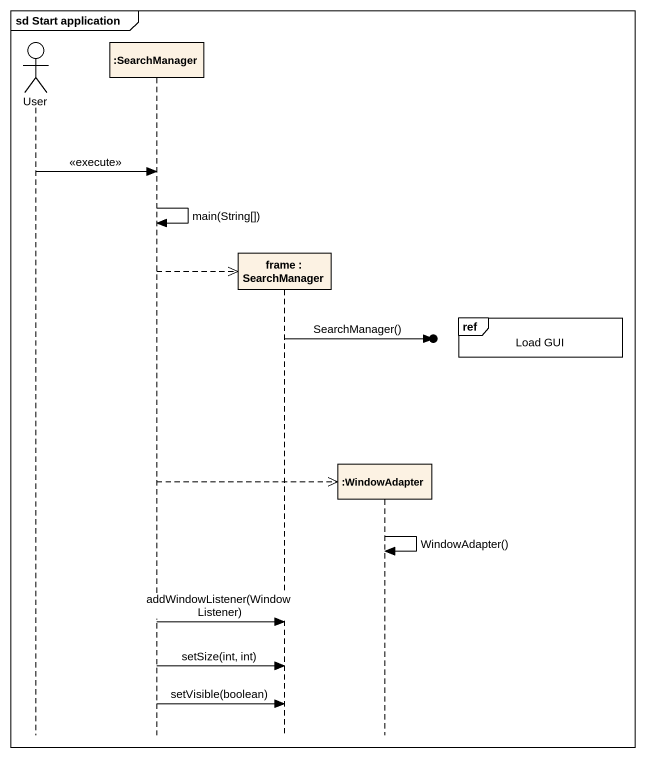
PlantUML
@startuml
mainframe sd Start application
hide footbox
actor User
participant ":SearchManager" as SearchManager
participant "frame : SearchManager" as frame_
participant ":WindowAdapter" as WindowAdapter

User -> SearchManager : <<execute>>
SearchManager -> SearchManager : main(String[])
SearchManager -->> frame_ **
ref over WindowAdapter : Load GUI
frame_ ->o] : SearchManager()
SearchManager -->> WindowAdapter **
WindowAdapter -> WindowAdapter : WindowAdapter()
SearchManager -> frame_ : addWindowListener(WindowListener)
SearchManager -> frame_ : setSize(int, int)
SearchManager -> frame_ : setVisible(boolean)
@enduml
